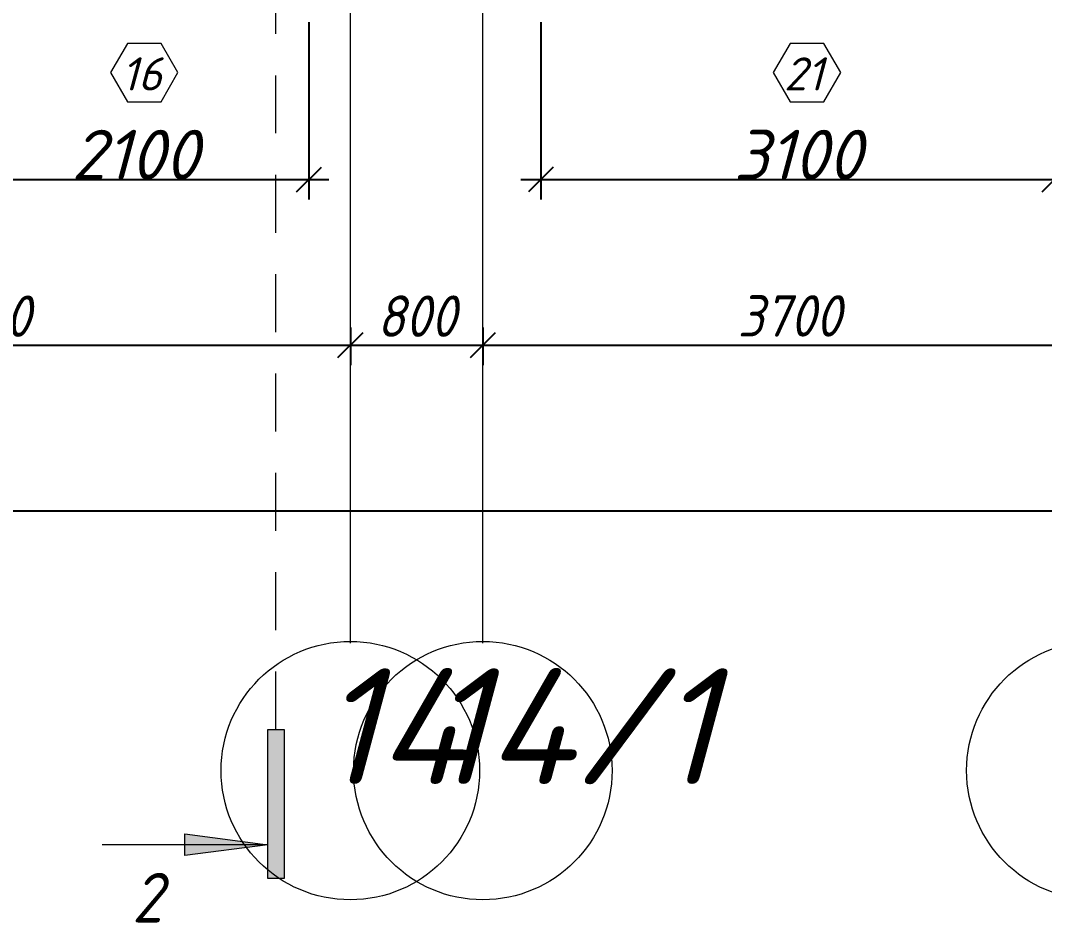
# Model space of a CAD drawing. Header units: millimetres. Extents: x 12986 to 523328, y -9759 to 30092.
# Drawn here: x 284766 to 290947, y -8602 to -3156 of the extents above; entities that cross this region are included whole.
import ezdxf

# ---------------------------------------------------------------- set-up
doc = ezdxf.new("R2010")
doc.units = ezdxf.units.MM
doc.linetypes.add('01 Штриховая _4 мм_', pattern=[600, 350, -250])
for name, color, linetype, lineweight in [('A-ANNO-DIMS', 7, 'Continuous', 9), ('A-GLAZ-IDEN', 7, 'Continuous', 9), ('G-ANNO-SYMB-1', 7, '01 Штриховая _4 мм_', 9), ('Оси', 7, 'Continuous', 9), ('Оси-1', 7, 'Continuous', 20)]:
    doc.layers.add(name, color=color, linetype=linetype, lineweight=lineweight)
doc.styles.add('ISOCPEUR_I', font='isocpeui.ttf', dxfattribs={"height": 250})
doc.styles.add('ISOCPEUR_I_1', font='isocpeui.ttf', dxfattribs={"width": 0.9, "height": 250})
doc.styles.add('ISOCPEUR_I_2', font='isocpeui.ttf', dxfattribs={"height": 300})
doc.dimstyles.new('ISO-2_0_0_9К_СРЕДНИЙ_2', dxfattribs={"dimscale": 304.8, "dimtxt": 199.196235, "dimasz": 0.492126, "dimexe": 0.393701, "dimexo": 0, "dimgap": 0, "dimtad": 1, "dimdec": 0, "dimzin": 0, "dimdsep": 46, "dimtxsty": 'ISOCPEUR_I_2', "dimblk1": 'OBLIQUE', "dimblk2": 'OBLIQUE', "dimsah": 1, "dimcen": 0.09, "dimdle": 0.393701, "dimazin": 0, "dimtfac": 1, "dimtdec": 4, "dimtix": 1, "dimtmove": 0, "dimatfit": 3, "dimfxl": 1, "dimtvp": 1, "dimtolj": 1, "dimtzin": 0, "dimarcsym": 2})
doc.dimstyles.new('ISO-2_5_0_9К_БОЛЬШОЙ__с_подложкой_', dxfattribs={"dimscale": 304.8, "dimtxt": 248.995294, "dimasz": 0.492126, "dimexe": 0.393701, "dimexo": 0, "dimgap": 0.164042, "dimtad": 1, "dimdec": 0, "dimzin": 0, "dimdsep": 46, "dimtxsty": 'ISOCPEUR_I_1', "dimblk1": 'OBLIQUE', "dimblk2": 'OBLIQUE', "dimsah": 1, "dimcen": 0.09, "dimdle": 0.393701, "dimazin": 0, "dimtfac": 1, "dimtdec": 4, "dimtix": 1, "dimtmove": 0, "dimatfit": 3, "dimfxl": 1, "dimtvp": 1, "dimtfill": 1, "dimtolj": 1, "dimtzin": 0, "dimarcsym": 2})
doc.dimstyles.new('ISO-2_5_0_9К_БОЛЬШОЙ__с_подложкой__2', dxfattribs={"dimscale": 304.8, "dimtxt": 248.995294, "dimasz": 0.492126, "dimexe": 0.393701, "dimexo": 0, "dimgap": 0.164042, "dimtad": 1, "dimdec": 0, "dimzin": 0, "dimdsep": 46, "dimtxsty": 'ISOCPEUR_I_1', "dimblk1": 'OBLIQUE', "dimblk2": 'OBLIQUE', "dimsah": 1, "dimcen": 0.09, "dimdle": 0.393701, "dimazin": 0, "dimtfac": 1, "dimtdec": 4, "dimtix": 1, "dimtmove": 2, "dimatfit": 3, "dimfxl": 1, "dimtvp": 1, "dimtfill": 1, "dimtolj": 1, "dimtzin": 0, "dimarcsym": 2})

# ---------------------------------------------------------------- blocks, each defined once
blk = doc.blocks.new('Ось сетки - Круг_Ø6_00__ISO-2_5_0_9K_ кружки поменьше-23056867-АР1_1_Кладочный план 2 этажа')
at = {"layer": 'Оси'}
blk.add_circle((0, 0), 2.6, dxfattribs=at)
blk = doc.blocks.new('Разрез - Концевая часть разреза пр_-17661887-АР1_1_Кладочный план 2 этажа')
at = {"layer": 'G-ANNO-SYMB-1'}
for points in [[(0, 0.5), (0, -0.5), (-9, -0.5), (-9, 0.5)], [(-6.292, -5.5), (-7.609, -5.5), (-6.95, -0.5)]]:
    blk.add_hatch(color=256, dxfattribs=at).paths.add_polyline_path(points, flags=0)
for p, q in [((0, 0.5), (-9, 0.5)), ((-9, 0.5), (-9, -0.5)), ((0, -0.5), (0, 0.5)), ((-9, -0.5), (0, -0.5)), ((-6.95, -0.5), (-7.609, -5.5)), ((-6.95, -0.5), (-6.95, -10.5)), ((-6.292, -5.5), (-6.95, -0.5)), ((-7.609, -5.5), (-6.292, -5.5))]:
    blk.add_line(p, q, dxfattribs=at)
blk = doc.blocks.new('_Oblique')
at = {"color": 0, "linetype": 'ByBlock', "lineweight": -2}
blk.add_line((-0.5, -0.5), (0.5, 0.5), dxfattribs=at)
blk = doc.blocks.new('*D2101')
at = {"layer": 'A-ANNO-DIMS', "color": 0, "lineweight": -2, "transparency": 16777216}
for p, q in [((284406.9, -3165.9), (284406.9, -4235.9)), ((286506.9, -3165.9), (286506.9, -4235.9)), ((284286.9, -4115.9), (286626.9, -4115.9))]:
    blk.add_line(p, q, dxfattribs=at)
at = {"layer": 'Defpoints', "color": 0, "transparency": 16777216}
for p in [(284406.9, -3165.9), (286506.9, -3165.9), (286506.9, -4115.9)]:
    blk.add_point(p, dxfattribs=at)
at = {"layer": 'A-ANNO-DIMS', "color": 0, "lineweight": -2, "transparency": 16777216, "xscale": 150, "yscale": 150, "zscale": 150, "rotation": 180}
blk.add_blockref('_Oblique', (284406.9, -4115.9), dxfattribs=at)
at = {"layer": 'A-ANNO-DIMS', "color": 0, "lineweight": -2, "transparency": 16777216, "xscale": 150, "yscale": 150, "zscale": 150}
blk.add_blockref('_Oblique', (286506.9, -4115.9), dxfattribs=at)
at = {"layer": 'A-ANNO-DIMS', "color": 0, "transparency": 16777216, "insert": (285456.9, -3965.9), "char_height": 300, "width": 560.814, "attachment_point": 5, "style": 'ISOCPEUR_I_2'}
blk.add_mtext('\\A1;2100', dxfattribs=at)
blk = doc.blocks.new('*D2102')
at = {"layer": 'A-ANNO-DIMS', "color": 0, "lineweight": -2, "transparency": 16777216}
for p, q in [((287906.9, -3165.9), (287906.9, -4235.9)), ((291006.9, -3165.9), (291006.9, -4235.9)), ((287786.9, -4115.9), (291126.9, -4115.9))]:
    blk.add_line(p, q, dxfattribs=at)
at = {"layer": 'Defpoints', "color": 0, "transparency": 16777216}
for p in [(287906.9, -3165.9), (291006.9, -3165.9), (291006.9, -4115.9)]:
    blk.add_point(p, dxfattribs=at)
at = {"layer": 'A-ANNO-DIMS', "color": 0, "lineweight": -2, "transparency": 16777216, "xscale": 150, "yscale": 150, "zscale": 150, "rotation": 180}
blk.add_blockref('_Oblique', (287906.9, -4115.9), dxfattribs=at)
at = {"layer": 'A-ANNO-DIMS', "color": 0, "lineweight": -2, "transparency": 16777216, "xscale": 150, "yscale": 150, "zscale": 150}
blk.add_blockref('_Oblique', (291006.9, -4115.9), dxfattribs=at)
at = {"layer": 'A-ANNO-DIMS', "color": 0, "transparency": 16777216, "insert": (289456.9, -3965.9), "char_height": 300, "width": 560.814, "attachment_point": 5, "style": 'ISOCPEUR_I_2'}
blk.add_mtext('\\A1;3100', dxfattribs=at)
blk = doc.blocks.new('*D2155')
at = {"layer": 'A-ANNO-DIMS', "color": 0, "lineweight": -2, "transparency": 16777216}
for p, q in [((282256.9, -5010), (282256.9, -5236.1)), ((286756.9, -5010), (286756.9, -5236.1)), ((282136.9, -5116.1), (286876.9, -5116.1))]:
    blk.add_line(p, q, dxfattribs=at)
at = {"layer": 'Defpoints', "color": 0, "transparency": 16777216}
for p in [(282256.9, -5010), (286756.9, -5010), (286756.9, -5116.1)]:
    blk.add_point(p, dxfattribs=at)
at = {"layer": 'A-ANNO-DIMS', "color": 0, "lineweight": -2, "transparency": 16777216, "xscale": 150, "yscale": 150, "zscale": 150, "rotation": 180}
blk.add_blockref('_Oblique', (282256.9, -5116.1), dxfattribs=at)
at = {"layer": 'A-ANNO-DIMS', "color": 0, "lineweight": -2, "transparency": 16777216, "xscale": 150, "yscale": 150, "zscale": 150}
blk.add_blockref('_Oblique', (286756.9, -5116.1), dxfattribs=at)
at = {"layer": 'A-ANNO-DIMS', "color": 0, "transparency": 16777216, "insert": (284506.9, -4941.1), "char_height": 250, "width": 781.462, "attachment_point": 5, "style": 'ISOCPEUR_I_1', "bg_fill": 3, "box_fill_scale": 1.1, "bg_fill_color": 256, "bg_fill_true_color": 13158600, "bg_fill_transparency": 0}
blk.add_mtext('\\A1;4500', dxfattribs=at)
blk = doc.blocks.new('*D2156')
at = {"layer": 'A-ANNO-DIMS', "color": 0, "lineweight": -2, "transparency": 16777216}
for p, q in [((286756.9, -5010), (286756.9, -5236.1)), ((287556.9, -5010), (287556.9, -5236.1)), ((286636.9, -5116.1), (287676.9, -5116.1))]:
    blk.add_line(p, q, dxfattribs=at)
at = {"layer": 'Defpoints', "color": 0, "transparency": 16777216}
for p in [(286756.9, -5010), (287556.9, -5010), (287556.9, -5116.1)]:
    blk.add_point(p, dxfattribs=at)
at = {"layer": 'A-ANNO-DIMS', "color": 0, "lineweight": -2, "transparency": 16777216, "xscale": 150, "yscale": 150, "zscale": 150, "rotation": 180}
blk.add_blockref('_Oblique', (286756.9, -5116.1), dxfattribs=at)
at = {"layer": 'A-ANNO-DIMS', "color": 0, "lineweight": -2, "transparency": 16777216, "xscale": 150, "yscale": 150, "zscale": 150}
blk.add_blockref('_Oblique', (287556.9, -5116.1), dxfattribs=at)
at = {"layer": 'A-ANNO-DIMS', "color": 0, "transparency": 16777216, "insert": (287156.9, -4941.1), "char_height": 250, "width": 568.858, "attachment_point": 5, "style": 'ISOCPEUR_I_1', "bg_fill": 3, "box_fill_scale": 1.1, "bg_fill_color": 256, "bg_fill_true_color": 13158600, "bg_fill_transparency": 0}
blk.add_mtext('\\A1;800', dxfattribs=at)
blk = doc.blocks.new('*D2157')
at = {"layer": 'A-ANNO-DIMS', "color": 0, "lineweight": -2, "transparency": 16777216}
for p, q in [((287556.9, -5010), (287556.9, -5236.1)), ((291256.9, -5010), (291256.9, -5236.1)), ((287436.9, -5116.1), (291376.9, -5116.1))]:
    blk.add_line(p, q, dxfattribs=at)
at = {"layer": 'Defpoints', "color": 0, "transparency": 16777216}
for p in [(287556.9, -5010), (291256.9, -5010), (291256.9, -5116.1)]:
    blk.add_point(p, dxfattribs=at)
at = {"layer": 'A-ANNO-DIMS', "color": 0, "lineweight": -2, "transparency": 16777216, "xscale": 150, "yscale": 150, "zscale": 150, "rotation": 180}
blk.add_blockref('_Oblique', (287556.9, -5116.1), dxfattribs=at)
at = {"layer": 'A-ANNO-DIMS', "color": 0, "lineweight": -2, "transparency": 16777216, "xscale": 150, "yscale": 150, "zscale": 150}
blk.add_blockref('_Oblique', (291256.9, -5116.1), dxfattribs=at)
at = {"layer": 'A-ANNO-DIMS', "color": 0, "transparency": 16777216, "insert": (289406.9, -4939.5), "char_height": 250, "width": 758.478, "attachment_point": 5, "style": 'ISOCPEUR_I_1', "bg_fill": 3, "box_fill_scale": 1.1, "bg_fill_color": 256, "bg_fill_true_color": 13158600, "bg_fill_transparency": 0}
blk.add_mtext('\\A1;3700', dxfattribs=at)
blk = doc.blocks.new('*D2182')
at = {"layer": 'A-ANNO-DIMS', "color": 0, "lineweight": -2, "transparency": 16777216}
for p, q in [((239206.9, -6009.7), (239206.9, -6235.8)), ((364106.9, -6009.7), (364106.9, -6235.8)), ((239086.9, -6115.8), (299882.7, -6115.8)), ((364226.9, -6115.8), (300884.9, -6115.8))]:
    blk.add_line(p, q, dxfattribs=at)
at = {"layer": 'Defpoints', "color": 0, "transparency": 16777216}
for p in [(239206.9, -6009.7), (364106.9, -6009.7), (364106.9, -6115.8)]:
    blk.add_point(p, dxfattribs=at)
at = {"layer": 'A-ANNO-DIMS', "color": 0, "lineweight": -2, "transparency": 16777216, "xscale": 150, "yscale": 150, "zscale": 150, "rotation": 180}
blk.add_blockref('_Oblique', (239206.9, -6115.8), dxfattribs=at)
at = {"layer": 'A-ANNO-DIMS', "color": 0, "lineweight": -2, "transparency": 16777216, "xscale": 150, "yscale": 150, "zscale": 150}
blk.add_blockref('_Oblique', (364106.9, -6115.8), dxfattribs=at)
at = {"layer": 'A-ANNO-DIMS', "color": 0, "transparency": 16777216, "insert": (299832.1, -5739.1), "char_height": 250, "width": 1103.241, "attachment_point": 1, "line_spacing_factor": 1.149209, "style": 'ISOCPEUR_I_1', "bg_fill": 3, "box_fill_scale": 1.1, "bg_fill_color": 256, "bg_fill_true_color": 13158600, "bg_fill_transparency": 0}
blk.add_mtext('\\A1;124900', dxfattribs=at)
blk = doc.blocks.new('AAR_СКБ_Марка_Окна_Перемычка и проем - Марка проема-25443838-АР1_1_Кладочный план 2 этажа')
at = {"layer": 'A-GLAZ-IDEN'}
for p, q in [((-0.968, -0.984), (-1.986, -2.747)), ((1.067, -0.984), (-0.968, -0.984)), ((2.085, -2.747), (1.067, -0.984)), ((-1.986, -2.747), (-0.968, -4.509)), ((1.067, -4.509), (2.085, -2.747)), ((-0.968, -4.509), (1.067, -4.509))]:
    blk.add_line(p, q, dxfattribs=at)

msp = doc.modelspace()

# ---------------------------------------------------------------- linework, layer by layer
at = {"layer": 'G-ANNO-SYMB-1'}
msp.add_line((286308.06964, -7437.18168), (286308.06964, 25929.77638), dxfattribs=at)
at = {"layer": 'Оси-1'}
for p, q in [((286756.85078, -6915.9327), (286756.85078, 24457.83451)), ((287556.85078, -6915.9327), (287556.85078, 24457.83451))]:
    msp.add_line(p, q, dxfattribs=at)

# ---------------------------------------------------------------- block references
at = {"layer": 'A-GLAZ-IDEN', "xscale": 99.99999999999993, "yscale": 99.99999999999993, "zscale": 99.99999999999993}
for p in [(285507.96527, -3195.96699), (289507.96527, -3195.96699)]:
    msp.add_blockref('AAR_СКБ_Марка_Окна_Перемычка и проем - Марка проема-25443838-АР1_1_Кладочный план 2 этажа', p, dxfattribs=at)
at = {"layer": 'G-ANNO-SYMB-1', "extrusion": (0, 0, -1), "xscale": 99.99999999999993, "yscale": 99.99999999999993, "zscale": 99.99999999999993, "rotation": 90.00000000000001}
msp.add_blockref('Разрез - Концевая часть разреза пр_-17661887-АР1_1_Кладочный план 2 этажа', (-286308.06964, -7437.18168), dxfattribs=at)
at = {"layer": 'Оси', "xscale": 300, "yscale": 300, "zscale": 99.99999999999993}
for p in [(286756.85078, -7684.8654), (287556.85078, -7684.8654), (291256.85078, -7684.8654)]:
    msp.add_blockref('Ось сетки - Круг_Ø6_00__ISO-2_5_0_9K_ кружки поменьше-23056867-АР1_1_Кладочный план 2 этажа', p, dxfattribs=at)

# ---------------------------------------------------------------- texts
at = {"layer": 'A-GLAZ-IDEN', "char_height": 200, "width": 274.177125, "attachment_point": 1, "style": 'ISOCPEUR_I_2'}
for s, insert in [('16', (285374.06674, -3378.60836)), ('21', (289374.06675, -3378.60836))]:
    msp.add_mtext(s, dxfattribs=dict(at, insert=insert))
at = {"layer": 'G-ANNO-SYMB-1', "insert": (285438.96989, -8302), "char_height": 300, "width": 256.54, "attachment_point": 1, "style": 'ISOCPEUR_I_1'}
msp.add_mtext('\\fISOCPEUR|b0|i1|c204|p34|;2', dxfattribs=at)
at = {"layer": 'Оси', "char_height": 700, "attachment_point": 1, "style": 'ISOCPEUR_I'}
for s, insert, width in [('14', (286566.77246, -7067.15805), 367.9745625), ('14/1', (287223.67246, -7067.15805), 714.3035625)]:
    msp.add_mtext(s, dxfattribs=dict(at, insert=insert, width=width))

# ---------------------------------------------------------------- dimensions: what is measured, and where the dimension line sits
at = {"layer": 'A-ANNO-DIMS'}
for base, p1, p2, override, picture, middle in [((286506.85083, -4115.93701), (284406.85083, -3165.9327), (286506.85083, -3165.9327), {"dimpost": '<>', "dimfxl": 2100}, '*D2101', (285456.85083, -3965.93701)), ((291006.85083, -4115.93701), (287906.85083, -3165.9327), (291006.85083, -3165.9327), {"dimpost": '<>', "dimfxl": 3100}, '*D2102', (289456.85083, -3965.93701))]:
    dim = msp.add_linear_dim(base=base, p1=p1, p2=p2, dimstyle='ISO-2_0_0_9К_СРЕДНИЙ_2', override=override, dxfattribs=at)
    dim.commit()
    dim.dimension.update_dxf_attribs({"geometry": picture, "text_midpoint": middle})

# ---------------------------------------------------------------- next in the draw order: dimensions: what is measured, and where the dimension line sits
dim = msp.add_linear_dim(base=(286756.85078, -5116.11108), p1=(282256.85078, -5010.04506), p2=(286756.85078, -5010.04506), dimstyle='ISO-2_5_0_9К_БОЛЬШОЙ__с_подложкой_', override={"dimpost": '<>', "dimfxl": 4500}, dxfattribs=at)
dim.commit()
dim.dimension.update_dxf_attribs({"geometry": '*D2155', "text_midpoint": (284506.85078, -4941.11108)})
dim = msp.add_linear_dim(base=(364106.85078, -6115.75466), p1=(239206.85081, -6009.68864), p2=(364106.85078, -6009.68864), dimstyle='ISO-2_5_0_9К_БОЛЬШОЙ__с_подложкой__2', override={"dimpost": '<>', "dimfxl": 124899.999966}, dxfattribs=at)
dim.commit()
dim.dimension.update_dxf_attribs({"geometry": '*D2182', "text_midpoint": (300383.75914, -5905.80739), "dimtype": 160})

# ---------------------------------------------------------------- next in the draw order: dimensions: what is measured, and where the dimension line sits
dim = msp.add_linear_dim(base=(287556.85078, -5116.11108), p1=(286756.85078, -5010.04506), p2=(287556.85078, -5010.04506), dimstyle='ISO-2_5_0_9К_БОЛЬШОЙ__с_подложкой_', override={"dimpost": '<>', "dimfxl": 800}, dxfattribs=at)
dim.commit()
dim.dimension.update_dxf_attribs({"geometry": '*D2156', "text_midpoint": (287156.85078, -4941.11108)})

# ---------------------------------------------------------------- next in the draw order: dimensions: what is measured, and where the dimension line sits
dim = msp.add_linear_dim(base=(291256.85078, -5116.11108), p1=(287556.85078, -5010.04506), p2=(291256.85078, -5010.04506), dimstyle='ISO-2_5_0_9К_БОЛЬШОЙ__с_подложкой_', override={"dimpost": '<>', "dimfxl": 3700}, dxfattribs=at)
dim.commit()
dim.dimension.update_dxf_attribs({"geometry": '*D2157', "text_midpoint": (289406.85078, -4939.50123)})

doc.saveas('drawing.dxf')
